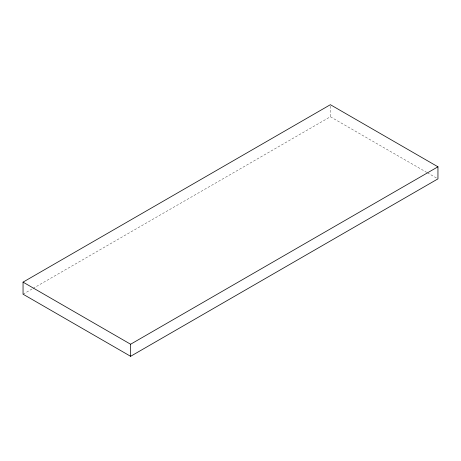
<?xml version="1.0" encoding="UTF-8"?>
<svg xmlns="http://www.w3.org/2000/svg" width="461" height="461" viewBox="0 0 461 461"><rect width="100%" height="100%" fill="white"/><g stroke="black" fill="none" stroke-linecap="round" stroke-linejoin="round"><path stroke-width="0.35" stroke-dasharray="2.31 1.73" d="M23.05 294.199L32.403 288.799M33.025 288.442L330.381 116.766L426.759 172.402M427.382 172.766L436.705 178.148M330.381 106.116L330.381 116.766"/><path stroke-width="0.69" d="M23.05 282.132L330.381 104.699L437.95 166.801L437.95 178.868L130.619 356.301L23.05 294.199L23.05 282.132L130.619 344.234L437.95 166.801M130.619 344.234L130.619 356.301"/></g></svg>
